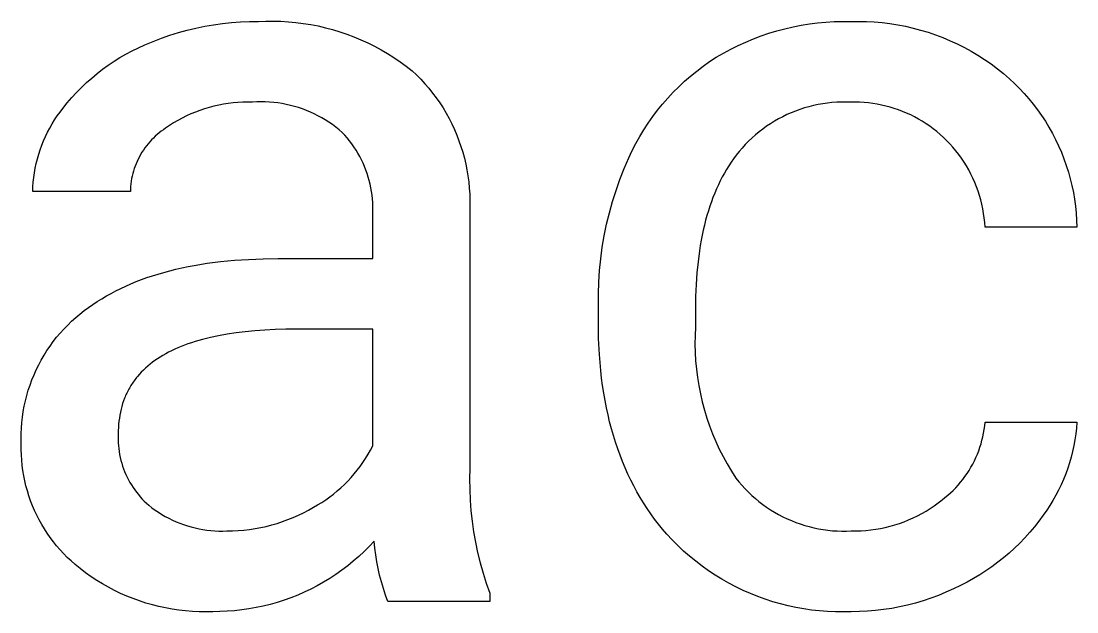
# Model space of a CAD drawing. Header units: millimetres. Extents: x -1893 to 2799, y -925 to 2353.
# Drawn here: x 2652.16 to 2698.46, y -509.7 to -483.79 of the extents above; entities that cross this region are included whole.
import ezdxf

# ---------------------------------------------------------------- set-up
doc = ezdxf.new("R2010")
doc.units = ezdxf.units.MM
doc.header["$MEASUREMENT"] = 0
doc.layers.add('Domyślny', color=7, linetype='Continuous', true_color=0x000000)

msp = doc.modelspace()

# ---------------------------------------------------------------- linework, layer by layer
at = {"layer": 'Domyślny'}
for p, q in [((2660.597, -483.942), (2660.987, -483.889)), ((2660.987, -483.889), (2661.379, -483.848)), ((2661.379, -483.848), (2661.773, -483.82)), ((2661.773, -483.82), (2662.167, -483.805)), ((2662.167, -483.805), (2662.561, -483.803)), ((2662.561, -483.803), (2662.89, -483.789)), ((2662.89, -483.789), (2663.219, -483.786)), ((2663.219, -483.786), (2663.548, -483.794)), ((2663.548, -483.794), (2663.877, -483.813)), ((2663.877, -483.813), (2664.205, -483.844)), ((2664.205, -483.844), (2664.531, -483.885)), ((2664.531, -483.885), (2664.856, -483.937)), ((2686.371, -483.967), (2686.73, -483.909)), ((2686.73, -483.909), (2687.092, -483.864)), ((2687.092, -483.864), (2687.454, -483.83)), ((2687.454, -483.83), (2687.818, -483.809)), ((2687.818, -483.809), (2688.182, -483.8)), ((2688.182, -483.8), (2688.546, -483.803)), ((2688.546, -483.803), (2688.89, -483.797)), ((2688.89, -483.797), (2689.235, -483.803)), ((2689.235, -483.803), (2689.579, -483.821)), ((2689.579, -483.821), (2689.922, -483.851)), ((2689.922, -483.851), (2690.264, -483.893)), ((2690.264, -483.893), (2690.604, -483.947)), ((2658.682, -484.403), (2659.059, -484.285)), ((2659.059, -484.285), (2659.439, -484.181)), ((2659.439, -484.181), (2659.822, -484.089)), ((2659.822, -484.089), (2660.208, -484.009)), ((2660.208, -484.009), (2660.597, -483.942)), ((2664.856, -483.937), (2665.18, -484)), ((2665.18, -484), (2665.5, -484.074)), ((2665.5, -484.074), (2665.819, -484.158)), ((2665.819, -484.158), (2666.134, -484.253)), ((2666.134, -484.253), (2666.446, -484.359)), ((2666.446, -484.359), (2666.754, -484.475)), ((2684.613, -484.434), (2684.958, -484.318)), ((2684.958, -484.318), (2685.307, -484.212)), ((2685.307, -484.212), (2685.659, -484.119)), ((2685.659, -484.119), (2686.014, -484.037)), ((2686.014, -484.037), (2686.371, -483.967)), ((2690.604, -483.947), (2690.943, -484.012)), ((2690.943, -484.012), (2691.278, -484.089)), ((2691.278, -484.089), (2691.611, -484.177)), ((2691.611, -484.177), (2691.941, -484.277)), ((2691.941, -484.277), (2692.267, -484.389)), ((2692.267, -484.389), (2692.589, -484.511)), ((2657.3, -484.953), (2657.579, -484.828)), ((2657.579, -484.828), (2657.942, -484.674)), ((2657.942, -484.674), (2658.31, -484.532)), ((2658.31, -484.532), (2658.682, -484.403)), ((2666.754, -484.475), (2667.058, -484.601)), ((2667.058, -484.601), (2667.358, -484.738)), ((2667.358, -484.738), (2667.652, -484.884)), ((2683.279, -485.016), (2683.605, -484.854)), ((2683.605, -484.854), (2683.937, -484.703)), ((2683.937, -484.703), (2684.273, -484.563)), ((2684.273, -484.563), (2684.613, -484.434)), ((2692.589, -484.511), (2692.907, -484.644)), ((2692.907, -484.644), (2693.22, -484.789)), ((2693.22, -484.789), (2693.528, -484.944)), ((2656.489, -485.386), (2656.754, -485.233)), ((2656.754, -485.233), (2657.025, -485.088)), ((2657.025, -485.088), (2657.3, -484.953)), ((2667.652, -484.884), (2667.942, -485.04)), ((2667.942, -485.04), (2668.227, -485.206)), ((2668.227, -485.206), (2668.506, -485.381)), ((2682.644, -485.372), (2682.959, -485.189)), ((2682.959, -485.189), (2683.279, -485.016)), ((2693.528, -484.944), (2693.83, -485.109)), ((2693.83, -485.109), (2694.126, -485.285)), ((2694.126, -485.285), (2694.416, -485.471)), ((2655.727, -485.899), (2655.975, -485.719)), ((2655.975, -485.719), (2656.23, -485.548)), ((2656.23, -485.548), (2656.489, -485.386)), ((2668.506, -485.381), (2668.778, -485.566)), ((2668.778, -485.566), (2669.045, -485.759)), ((2669.045, -485.759), (2669.304, -485.962)), ((2681.791, -485.976), (2682.069, -485.765)), ((2682.069, -485.765), (2682.353, -485.564)), ((2682.353, -485.564), (2682.644, -485.372)), ((2694.416, -485.471), (2694.7, -485.667)), ((2694.7, -485.667), (2694.976, -485.872)), ((2655.25, -486.282), (2655.485, -486.086)), ((2655.485, -486.086), (2655.727, -485.899)), ((2669.304, -485.962), (2669.498, -486.145)), ((2669.498, -486.145), (2669.685, -486.335)), ((2681.259, -486.425), (2681.522, -486.196)), ((2681.522, -486.196), (2681.791, -485.976)), ((2694.976, -485.872), (2695.245, -486.087)), ((2695.245, -486.087), (2695.507, -486.311)), ((2654.585, -486.916), (2654.8, -486.697)), ((2654.8, -486.697), (2655.021, -486.486)), ((2655.021, -486.486), (2655.25, -486.282)), ((2669.685, -486.335), (2669.865, -486.531)), ((2669.865, -486.531), (2670.039, -486.733)), ((2680.759, -486.91), (2681.005, -486.663)), ((2681.005, -486.663), (2681.259, -486.425)), ((2695.507, -486.311), (2695.731, -486.52)), ((2695.731, -486.52), (2695.948, -486.737)), ((2654.18, -487.375), (2654.379, -487.142)), ((2654.379, -487.142), (2654.585, -486.916)), ((2670.039, -486.733), (2670.206, -486.941)), ((2670.206, -486.941), (2670.365, -487.154)), ((2670.365, -487.154), (2670.517, -487.373)), ((2680.293, -487.428), (2680.521, -487.165)), ((2680.521, -487.165), (2680.759, -486.91)), ((2695.948, -486.737), (2696.157, -486.961)), ((2696.157, -486.961), (2696.359, -487.192)), ((2653.861, -487.779), (2653.989, -487.614)), ((2653.989, -487.614), (2654.18, -487.375)), ((2660.202, -487.633), (2660, -487.702)), ((2660.407, -487.572), (2660.202, -487.633)), ((2660.613, -487.518), (2660.407, -487.572)), ((2660.822, -487.47), (2660.613, -487.518)), ((2661.032, -487.43), (2660.822, -487.47)), ((2661.243, -487.398), (2661.032, -487.43)), ((2661.455, -487.372), (2661.243, -487.398)), ((2661.668, -487.354), (2661.455, -487.372)), ((2661.881, -487.343), (2661.668, -487.354)), ((2662.095, -487.339), (2661.881, -487.343)), ((2662.308, -487.343), (2662.095, -487.339)), ((2662.494, -487.333), (2662.308, -487.343)), ((2662.679, -487.329), (2662.494, -487.333)), ((2662.864, -487.331), (2662.679, -487.329)), ((2663.05, -487.34), (2662.864, -487.331)), ((2663.234, -487.356), (2663.05, -487.34)), ((2663.418, -487.377), (2663.234, -487.356)), ((2663.602, -487.405), (2663.418, -487.377)), ((2663.784, -487.44), (2663.602, -487.405)), ((2663.965, -487.481), (2663.784, -487.44)), ((2664.144, -487.528), (2663.965, -487.481)), ((2664.322, -487.581), (2664.144, -487.528)), ((2664.497, -487.64), (2664.322, -487.581)), ((2670.517, -487.373), (2670.662, -487.597)), ((2670.662, -487.597), (2670.799, -487.825)), ((2680.073, -487.698), (2680.293, -487.428)), ((2686.514, -487.595), (2686.318, -487.659)), ((2686.712, -487.539), (2686.514, -487.595)), ((2686.911, -487.489), (2686.712, -487.539)), ((2687.112, -487.446), (2686.911, -487.489)), ((2687.315, -487.41), (2687.112, -487.446)), ((2687.519, -487.381), (2687.315, -487.41)), ((2687.723, -487.359), (2687.519, -487.381)), ((2687.929, -487.345), (2687.723, -487.359)), ((2688.134, -487.337), (2687.929, -487.345)), ((2688.34, -487.336), (2688.134, -487.337)), ((2688.546, -487.343), (2688.34, -487.336)), ((2688.74, -487.341), (2688.546, -487.343)), ((2688.933, -487.346), (2688.74, -487.341)), ((2689.127, -487.357), (2688.933, -487.346)), ((2689.32, -487.374), (2689.127, -487.357)), ((2689.512, -487.399), (2689.32, -487.374)), ((2689.703, -487.429), (2689.512, -487.399)), ((2689.894, -487.467), (2689.703, -487.429)), ((2690.082, -487.51), (2689.894, -487.467)), ((2690.27, -487.56), (2690.082, -487.51)), ((2690.455, -487.617), (2690.27, -487.56)), ((2690.638, -487.679), (2690.455, -487.617)), ((2696.359, -487.192), (2696.552, -487.43)), ((2696.552, -487.43), (2696.737, -487.674)), ((2653.624, -488.12), (2653.739, -487.947)), ((2653.739, -487.947), (2653.861, -487.779)), ((2659.217, -488.043), (2659.029, -488.145)), ((2659.408, -487.948), (2659.217, -488.043)), ((2659.602, -487.859), (2659.408, -487.948)), ((2659.8, -487.777), (2659.602, -487.859)), ((2660, -487.702), (2659.8, -487.777)), ((2664.671, -487.705), (2664.497, -487.64)), ((2664.842, -487.777), (2664.671, -487.705)), ((2665.01, -487.854), (2664.842, -487.777)), ((2665.176, -487.937), (2665.01, -487.854)), ((2665.339, -488.025), (2665.176, -487.937)), ((2665.499, -488.12), (2665.339, -488.025)), ((2670.799, -487.825), (2670.928, -488.059)), ((2670.928, -488.059), (2671.049, -488.296)), ((2679.663, -488.261), (2679.863, -487.976)), ((2679.863, -487.976), (2680.073, -487.698)), ((2685.378, -488.075), (2685.2, -488.177)), ((2685.56, -487.979), (2685.378, -488.075)), ((2685.745, -487.889), (2685.56, -487.979)), ((2685.934, -487.805), (2685.745, -487.889)), ((2686.124, -487.729), (2685.934, -487.805)), ((2686.318, -487.659), (2686.124, -487.729)), ((2690.82, -487.748), (2690.638, -487.679)), ((2690.998, -487.823), (2690.82, -487.748)), ((2691.174, -487.904), (2690.998, -487.823)), ((2691.348, -487.991), (2691.174, -487.904)), ((2691.518, -488.083), (2691.348, -487.991)), ((2691.685, -488.182), (2691.518, -488.083)), ((2696.737, -487.674), (2696.914, -487.924)), ((2696.914, -487.924), (2697.082, -488.181)), ((2653.313, -488.661), (2653.411, -488.477)), ((2653.411, -488.477), (2653.514, -488.297)), ((2653.514, -488.297), (2653.624, -488.12)), ((2658.394, -488.553), (2658.301, -488.619)), ((2658.488, -488.489), (2658.394, -488.553)), ((2658.665, -488.368), (2658.488, -488.489)), ((2658.845, -488.254), (2658.665, -488.368)), ((2659.029, -488.145), (2658.845, -488.254)), ((2665.655, -488.219), (2665.499, -488.12)), ((2665.808, -488.324), (2665.655, -488.219)), ((2665.957, -488.435), (2665.808, -488.324)), ((2666.102, -488.55), (2665.957, -488.435)), ((2666.243, -488.671), (2666.102, -488.55)), ((2671.049, -488.296), (2671.161, -488.538)), ((2671.161, -488.538), (2671.266, -488.783)), ((2679.291, -488.85), (2679.472, -488.553)), ((2679.472, -488.553), (2679.663, -488.261)), ((2684.687, -488.52), (2684.524, -488.646)), ((2684.854, -488.4), (2684.687, -488.52)), ((2685.025, -488.285), (2684.854, -488.4)), ((2685.2, -488.177), (2685.025, -488.285)), ((2691.848, -488.286), (2691.685, -488.182)), ((2692.008, -488.395), (2691.848, -488.286)), ((2692.164, -488.51), (2692.008, -488.395)), ((2692.316, -488.63), (2692.164, -488.51)), ((2697.082, -488.181), (2697.241, -488.443)), ((2697.241, -488.443), (2697.392, -488.71)), ((2653.138, -489.039), (2653.223, -488.849)), ((2653.223, -488.849), (2653.313, -488.661)), ((2657.875, -488.997), (2657.798, -489.081)), ((2657.955, -488.916), (2657.875, -488.997)), ((2658.038, -488.837), (2657.955, -488.916)), ((2658.123, -488.762), (2658.038, -488.837)), ((2658.211, -488.689), (2658.123, -488.762)), ((2658.301, -488.619), (2658.211, -488.689)), ((2666.354, -488.79), (2666.243, -488.671)), ((2666.461, -488.913), (2666.354, -488.79)), ((2666.563, -489.04), (2666.461, -488.913)), ((2671.266, -488.783), (2671.362, -489.031)), ((2679.121, -489.154), (2679.291, -488.85)), ((2684.212, -488.914), (2684.063, -489.056)), ((2684.366, -488.777), (2684.212, -488.914)), ((2684.524, -488.646), (2684.366, -488.777)), ((2692.464, -488.755), (2692.316, -488.63)), ((2692.608, -488.885), (2692.464, -488.755)), ((2692.753, -489.026), (2692.608, -488.885)), ((2692.894, -489.171), (2692.753, -489.026)), ((2697.392, -488.71), (2697.532, -488.982)), ((2697.532, -488.982), (2697.664, -489.259)), ((2652.926, -489.625), (2652.99, -489.427)), ((2652.99, -489.427), (2653.061, -489.232)), ((2653.061, -489.232), (2653.138, -489.039)), ((2657.519, -489.441), (2657.457, -489.536)), ((2657.585, -489.347), (2657.519, -489.441)), ((2657.653, -489.256), (2657.585, -489.347)), ((2657.724, -489.167), (2657.653, -489.256)), ((2657.798, -489.081), (2657.724, -489.167)), ((2666.662, -489.171), (2666.563, -489.04)), ((2666.756, -489.304), (2666.662, -489.171)), ((2666.845, -489.441), (2666.756, -489.304)), ((2666.929, -489.58), (2666.845, -489.441)), ((2671.362, -489.031), (2671.449, -489.283)), ((2671.449, -489.283), (2671.528, -489.538)), ((2678.812, -489.779), (2678.961, -489.464)), ((2678.961, -489.464), (2679.121, -489.154)), ((2683.78, -489.355), (2683.647, -489.512)), ((2683.919, -489.203), (2683.78, -489.355)), ((2684.063, -489.056), (2683.919, -489.203)), ((2693.029, -489.322), (2692.894, -489.171)), ((2693.158, -489.477), (2693.029, -489.322)), ((2693.283, -489.637), (2693.158, -489.477)), ((2697.664, -489.259), (2697.786, -489.54)), ((2652.818, -490.027), (2652.869, -489.825)), ((2652.869, -489.825), (2652.926, -489.625)), ((2657.243, -489.938), (2657.198, -490.043)), ((2657.291, -489.835), (2657.243, -489.938)), ((2657.343, -489.734), (2657.291, -489.835)), ((2657.399, -489.634), (2657.343, -489.734)), ((2657.457, -489.536), (2657.399, -489.634)), ((2667.009, -489.723), (2666.929, -489.58)), ((2667.084, -489.868), (2667.009, -489.723)), ((2667.154, -490.015), (2667.084, -489.868)), ((2671.528, -489.538), (2671.598, -489.795)), ((2671.598, -489.795), (2671.66, -490.054)), ((2678.608, -490.25), (2678.812, -489.779)), ((2683.409, -489.821), (2683.303, -489.973)), ((2683.519, -489.673), (2683.409, -489.821)), ((2683.647, -489.512), (2683.519, -489.673)), ((2693.401, -489.801), (2693.283, -489.637)), ((2693.514, -489.968), (2693.401, -489.801)), ((2697.786, -489.54), (2697.898, -489.825)), ((2697.898, -489.825), (2698.001, -490.114)), ((2652.739, -490.435), (2652.775, -490.23)), ((2652.775, -490.23), (2652.818, -490.027)), ((2657.084, -490.365), (2657.054, -490.475)), ((2657.119, -490.257), (2657.084, -490.365)), ((2657.156, -490.149), (2657.119, -490.257)), ((2657.198, -490.043), (2657.156, -490.149)), ((2667.219, -490.165), (2667.154, -490.015)), ((2667.279, -490.317), (2667.219, -490.165)), ((2667.333, -490.47), (2667.279, -490.317)), ((2671.66, -490.054), (2671.712, -490.315)), ((2671.712, -490.315), (2671.755, -490.578)), ((2678.421, -490.728), (2678.608, -490.25)), ((2683.101, -490.288), (2683.005, -490.452)), ((2683.2, -490.128), (2683.101, -490.288)), ((2683.303, -489.973), (2683.2, -490.128)), ((2693.621, -490.14), (2693.514, -489.968)), ((2693.722, -490.316), (2693.621, -490.14)), ((2693.817, -490.494), (2693.722, -490.316)), ((2698.001, -490.114), (2698.093, -490.406)), ((2698.093, -490.406), (2698.176, -490.702)), ((2652.674, -491.056), (2652.688, -490.848)), ((2652.688, -490.848), (2652.71, -490.641)), ((2652.71, -490.641), (2652.739, -490.435)), ((2656.985, -490.81), (2656.97, -490.923)), ((2657.004, -490.697), (2656.985, -490.81)), ((2657.027, -490.586), (2657.004, -490.697)), ((2657.054, -490.475), (2657.027, -490.586)), ((2667.382, -490.626), (2667.333, -490.47)), ((2667.426, -490.783), (2667.382, -490.626)), ((2667.465, -490.942), (2667.426, -490.783)), ((2671.755, -490.578), (2671.79, -490.842)), ((2671.79, -490.842), (2671.815, -491.108)), ((2678.25, -491.212), (2678.421, -490.728)), ((2682.824, -490.792), (2682.738, -490.968)), ((2682.913, -490.62), (2682.824, -490.792)), ((2683.005, -490.452), (2682.913, -490.62)), ((2693.905, -490.676), (2693.817, -490.494)), ((2693.987, -490.861), (2693.905, -490.676)), ((2694.063, -491.049), (2693.987, -490.861)), ((2698.176, -490.702), (2698.248, -491)), ((2652.666, -491.264), (2652.674, -491.056)), ((2656.946, -491.264), (2652.666, -491.264)), ((2656.95, -491.15), (2656.946, -491.264)), ((2656.958, -491.036), (2656.95, -491.15)), ((2656.97, -490.923), (2656.958, -491.036)), ((2667.498, -491.102), (2667.465, -490.942)), ((2667.526, -491.262), (2667.498, -491.102)), ((2667.549, -491.424), (2667.526, -491.262)), ((2671.815, -491.108), (2671.831, -491.374)), ((2678.095, -491.702), (2678.25, -491.212)), ((2682.578, -491.333), (2682.503, -491.521)), ((2682.657, -491.149), (2682.578, -491.333)), ((2682.738, -490.968), (2682.657, -491.149)), ((2694.131, -491.239), (2694.063, -491.049)), ((2694.194, -491.431), (2694.131, -491.239)), ((2698.248, -491), (2698.31, -491.3)), ((2698.31, -491.3), (2698.362, -491.602)), ((2667.565, -491.586), (2667.549, -491.424)), ((2667.577, -491.749), (2667.565, -491.586)), ((2667.582, -491.912), (2667.577, -491.749)), ((2671.831, -491.374), (2671.839, -491.64)), ((2671.839, -491.64), (2671.837, -491.907)), ((2677.957, -492.196), (2678.095, -491.702)), ((2682.432, -491.713), (2682.364, -491.91)), ((2682.503, -491.521), (2682.432, -491.713)), ((2694.249, -491.626), (2694.194, -491.431)), ((2694.298, -491.822), (2694.249, -491.626)), ((2698.362, -491.602), (2698.403, -491.906)), ((2667.577, -492.238), (2667.583, -492.075)), ((2667.577, -494.202), (2667.577, -492.238)), ((2667.583, -492.075), (2667.582, -491.912)), ((2671.837, -491.907), (2671.837, -503.406)), ((2677.837, -492.695), (2677.957, -492.196)), ((2682.299, -492.11), (2682.238, -492.315)), ((2682.364, -491.91), (2682.299, -492.11)), ((2694.34, -492.02), (2694.298, -491.822)), ((2694.374, -492.219), (2694.34, -492.02)), ((2694.402, -492.42), (2694.374, -492.219)), ((2698.403, -491.906), (2698.434, -492.211)), ((2698.434, -492.211), (2698.455, -492.516)), ((2677.733, -493.198), (2677.837, -492.695)), ((2682.181, -492.524), (2682.127, -492.736)), ((2682.238, -492.315), (2682.181, -492.524)), ((2694.423, -492.621), (2694.402, -492.42)), ((2694.437, -492.823), (2694.423, -492.621)), ((2698.455, -492.516), (2698.465, -492.823)), ((2682.029, -493.174), (2681.986, -493.399)), ((2682.076, -492.953), (2682.029, -493.174)), ((2682.127, -492.736), (2682.076, -492.953)), ((2698.465, -492.823), (2694.437, -492.823)), ((2677.647, -493.704), (2677.733, -493.198)), ((2681.946, -493.628), (2681.909, -493.861)), ((2681.986, -493.399), (2681.946, -493.628)), ((2677.577, -494.213), (2677.647, -493.704)), ((2681.909, -493.861), (2681.846, -494.339)), ((2659.204, -494.612), (2659.476, -494.556)), ((2659.476, -494.556), (2659.752, -494.503)), ((2659.752, -494.503), (2660.319, -494.411)), ((2660.319, -494.411), (2660.905, -494.336)), ((2660.905, -494.336), (2661.509, -494.278)), ((2661.509, -494.278), (2662.133, -494.236)), ((2662.133, -494.236), (2662.775, -494.211)), ((2662.775, -494.211), (2663.436, -494.202)), ((2663.436, -494.202), (2667.577, -494.202)), ((2677.526, -494.724), (2677.577, -494.213)), ((2681.846, -494.339), (2681.798, -494.834)), ((2657.434, -495.125), (2657.673, -495.039)), ((2657.673, -495.039), (2657.916, -494.957)), ((2657.916, -494.957), (2658.164, -494.88)), ((2658.164, -494.88), (2658.417, -494.807)), ((2658.417, -494.807), (2658.675, -494.738)), ((2658.675, -494.738), (2658.937, -494.673)), ((2658.937, -494.673), (2659.204, -494.612)), ((2677.492, -495.236), (2677.526, -494.724)), ((2681.798, -494.834), (2681.763, -495.345)), ((2656.31, -495.616), (2656.526, -495.509)), ((2656.526, -495.509), (2656.746, -495.407)), ((2656.746, -495.407), (2656.97, -495.309)), ((2656.97, -495.309), (2657.2, -495.215)), ((2657.2, -495.215), (2657.434, -495.125)), ((2677.475, -495.749), (2677.492, -495.236)), ((2681.763, -495.345), (2681.742, -495.872)), ((2655.496, -496.085), (2655.693, -495.961)), ((2655.693, -495.961), (2655.894, -495.842)), ((2655.894, -495.842), (2656.1, -495.727)), ((2656.1, -495.727), (2656.31, -495.616)), ((2677.476, -496.263), (2677.475, -495.749)), ((2681.742, -495.872), (2681.735, -496.415)), ((2654.923, -496.486), (2655.117, -496.344)), ((2655.117, -496.344), (2655.304, -496.212)), ((2655.304, -496.212), (2655.496, -496.085)), ((2677.476, -496.978), (2677.476, -496.263)), ((2681.735, -496.415), (2681.735, -497.217)), ((2654.371, -496.952), (2654.549, -496.791)), ((2654.549, -496.791), (2654.733, -496.635)), ((2654.733, -496.635), (2654.923, -496.486)), ((2653.869, -497.473), (2654.03, -497.293)), ((2654.03, -497.293), (2654.198, -497.12)), ((2654.198, -497.12), (2654.371, -496.952)), ((2662.843, -497.34), (2662.407, -497.372)), ((2663.294, -497.318), (2662.843, -497.34)), ((2663.76, -497.304), (2663.294, -497.318)), ((2664.241, -497.3), (2663.76, -497.304)), ((2667.577, -497.3), (2664.241, -497.3)), ((2667.577, -502.417), (2667.577, -497.3)), ((2677.487, -497.707), (2677.476, -496.978)), ((2681.735, -497.217), (2681.718, -497.583)), ((2653.566, -497.847), (2653.714, -497.657)), ((2653.714, -497.657), (2653.869, -497.473)), ((2659.949, -497.794), (2659.787, -497.842)), ((2660.115, -497.748), (2659.949, -497.794)), ((2660.285, -497.704), (2660.115, -497.748)), ((2660.459, -497.663), (2660.285, -497.704)), ((2660.818, -497.587), (2660.459, -497.663)), ((2661.193, -497.519), (2660.818, -497.587)), ((2661.582, -497.461), (2661.193, -497.519)), ((2661.987, -497.412), (2661.582, -497.461)), ((2662.407, -497.372), (2661.987, -497.412)), ((2677.523, -498.416), (2677.487, -497.707)), ((2681.718, -497.583), (2681.714, -497.95)), ((2653.161, -498.446), (2653.289, -498.241)), ((2653.289, -498.241), (2653.424, -498.042)), ((2653.424, -498.042), (2653.566, -497.847)), ((2658.757, -498.242), (2658.625, -498.308)), ((2658.893, -498.178), (2658.757, -498.242)), ((2659.032, -498.116), (2658.893, -498.178)), ((2659.175, -498.057), (2659.032, -498.116)), ((2659.323, -498), (2659.175, -498.057)), ((2659.473, -497.945), (2659.323, -498)), ((2659.628, -497.892), (2659.473, -497.945)), ((2659.787, -497.842), (2659.628, -497.892)), ((2681.714, -497.95), (2681.722, -498.317)), ((2652.927, -498.866), (2653.04, -498.654)), ((2653.04, -498.654), (2653.161, -498.446)), ((2657.915, -498.752), (2657.81, -498.833)), ((2658.024, -498.672), (2657.915, -498.752)), ((2658.136, -498.595), (2658.024, -498.672)), ((2658.253, -498.52), (2658.136, -498.595)), ((2658.373, -498.447), (2658.253, -498.52)), ((2658.497, -498.376), (2658.373, -498.447)), ((2658.625, -498.308), (2658.497, -498.376)), ((2677.549, -498.763), (2677.523, -498.416)), ((2681.722, -498.317), (2681.742, -498.683)), ((2681.742, -498.683), (2681.775, -499.048)), ((2652.722, -499.302), (2652.82, -499.083)), ((2652.82, -499.083), (2652.927, -498.866)), ((2657.428, -499.183), (2657.342, -499.276)), ((2657.518, -499.092), (2657.428, -499.183)), ((2657.611, -499.004), (2657.518, -499.092)), ((2657.709, -498.917), (2657.611, -499.004)), ((2657.81, -498.833), (2657.709, -498.917)), ((2677.581, -499.105), (2677.549, -498.763)), ((2677.619, -499.442), (2677.581, -499.105)), ((2681.775, -499.048), (2681.821, -499.412)), ((2652.547, -499.752), (2652.63, -499.526)), ((2652.63, -499.526), (2652.722, -499.302)), ((2657.036, -499.67), (2657.002, -499.722)), ((2657.071, -499.619), (2657.036, -499.67)), ((2657.107, -499.568), (2657.071, -499.619)), ((2657.144, -499.518), (2657.107, -499.568)), ((2657.181, -499.468), (2657.144, -499.518)), ((2657.22, -499.419), (2657.181, -499.468)), ((2657.26, -499.371), (2657.22, -499.419)), ((2657.342, -499.276), (2657.26, -499.371)), ((2677.663, -499.775), (2677.619, -499.442)), ((2681.821, -499.412), (2681.879, -499.774)), ((2652.404, -500.212), (2652.471, -499.98)), ((2652.471, -499.98), (2652.547, -499.752)), ((2656.792, -500.1), (2656.765, -500.156)), ((2656.819, -500.044), (2656.792, -500.1)), ((2656.847, -499.989), (2656.819, -500.044)), ((2656.876, -499.935), (2656.847, -499.989)), ((2656.906, -499.881), (2656.876, -499.935)), ((2656.937, -499.827), (2656.906, -499.881)), ((2656.969, -499.774), (2656.937, -499.827)), ((2657.002, -499.722), (2656.969, -499.774)), ((2677.713, -500.102), (2677.663, -499.775)), ((2677.769, -500.425), (2677.713, -500.102)), ((2681.879, -499.774), (2681.95, -500.134)), ((2681.95, -500.134), (2682.032, -500.492)), ((2652.293, -500.68), (2652.344, -500.445)), ((2652.344, -500.445), (2652.404, -500.212)), ((2656.608, -500.566), (2656.572, -500.688)), ((2656.648, -500.446), (2656.608, -500.566)), ((2656.692, -500.329), (2656.648, -500.446)), ((2656.716, -500.271), (2656.692, -500.329)), ((2656.74, -500.213), (2656.716, -500.271)), ((2656.765, -500.156), (2656.74, -500.213)), ((2677.831, -500.743), (2677.769, -500.425)), ((2682.032, -500.492), (2682.127, -500.846)), ((2652.214, -501.156), (2652.249, -500.917)), ((2652.249, -500.917), (2652.293, -500.68)), ((2656.486, -501.068), (2656.465, -501.199)), ((2656.511, -500.939), (2656.486, -501.068)), ((2656.54, -500.812), (2656.511, -500.939)), ((2656.572, -500.688), (2656.54, -500.812)), ((2677.898, -501.055), (2677.831, -500.743)), ((2677.971, -501.363), (2677.898, -501.055)), ((2682.127, -500.846), (2682.234, -501.197)), ((2652.168, -501.635), (2652.187, -501.395)), ((2652.187, -501.395), (2652.214, -501.156)), ((2656.434, -501.468), (2656.425, -501.605)), ((2656.448, -501.332), (2656.434, -501.468)), ((2656.465, -501.199), (2656.448, -501.332)), ((2678.051, -501.667), (2677.971, -501.363)), ((2682.234, -501.197), (2682.353, -501.544)), ((2694.421, -501.543), (2694.437, -501.383)), ((2694.437, -501.383), (2698.465, -501.383)), ((2698.465, -501.383), (2698.444, -501.64)), ((2652.155, -502.117), (2652.157, -501.876)), ((2652.157, -501.876), (2652.168, -501.635)), ((2656.417, -501.888), (2656.413, -502.018)), ((2656.419, -501.746), (2656.417, -501.888)), ((2656.425, -501.605), (2656.419, -501.746)), ((2678.136, -501.965), (2678.051, -501.667)), ((2678.227, -502.258), (2678.136, -501.965)), ((2682.353, -501.544), (2682.484, -501.886)), ((2682.484, -501.886), (2682.626, -502.224)), ((2694.339, -502.017), (2694.372, -501.859)), ((2694.372, -501.859), (2694.399, -501.701)), ((2694.399, -501.701), (2694.421, -501.543)), ((2698.415, -501.897), (2698.378, -502.152)), ((2698.444, -501.64), (2698.415, -501.897)), ((2652.161, -502.358), (2652.155, -502.117)), ((2652.16, -502.587), (2652.161, -502.358)), ((2656.413, -502.018), (2656.413, -502.149)), ((2656.413, -502.149), (2656.417, -502.279)), ((2656.417, -502.279), (2656.426, -502.41)), ((2656.426, -502.41), (2656.439, -502.54)), ((2667.48, -502.604), (2667.577, -502.417)), ((2678.324, -502.547), (2678.227, -502.258)), ((2682.626, -502.224), (2682.78, -502.557)), ((2694.211, -502.48), (2694.259, -502.327)), ((2694.259, -502.327), (2694.302, -502.172)), ((2694.302, -502.172), (2694.339, -502.017)), ((2698.332, -502.407), (2698.277, -502.659)), ((2698.378, -502.152), (2698.332, -502.407)), ((2652.166, -502.816), (2652.16, -502.587)), ((2652.181, -503.045), (2652.166, -502.816)), ((2656.439, -502.54), (2656.456, -502.669)), ((2656.456, -502.669), (2656.478, -502.798)), ((2656.478, -502.798), (2656.504, -502.926)), ((2667.266, -502.968), (2667.376, -502.788)), ((2667.376, -502.788), (2667.48, -502.604)), ((2678.426, -502.83), (2678.324, -502.547)), ((2678.535, -503.109), (2678.426, -502.83)), ((2682.78, -502.557), (2682.945, -502.885)), ((2682.945, -502.885), (2683.122, -503.207)), ((2694.036, -502.928), (2694.1, -502.781)), ((2694.1, -502.781), (2694.158, -502.631)), ((2694.158, -502.631), (2694.211, -502.48)), ((2698.214, -502.909), (2698.143, -503.157)), ((2698.277, -502.659), (2698.214, -502.909)), ((2652.203, -503.273), (2652.181, -503.045)), ((2652.233, -503.5), (2652.203, -503.273)), ((2656.504, -502.926), (2656.534, -503.053)), ((2656.534, -503.053), (2656.569, -503.179)), ((2656.569, -503.179), (2656.607, -503.303)), ((2656.607, -503.303), (2656.65, -503.427)), ((2666.9, -503.486), (2667.027, -503.318)), ((2667.027, -503.318), (2667.149, -503.145)), ((2667.149, -503.145), (2667.266, -502.968)), ((2678.649, -503.383), (2678.535, -503.109)), ((2678.769, -503.652), (2678.649, -503.383)), ((2683.122, -503.207), (2683.309, -503.522)), ((2693.735, -503.494), (2693.818, -503.357)), ((2693.818, -503.357), (2693.895, -503.216)), ((2693.895, -503.216), (2693.968, -503.073)), ((2693.968, -503.073), (2694.036, -502.928)), ((2698.143, -503.157), (2698.063, -503.403)), ((2652.27, -503.726), (2652.233, -503.5)), ((2652.316, -503.951), (2652.27, -503.726)), ((2656.65, -503.427), (2656.697, -503.549)), ((2656.697, -503.549), (2656.749, -503.669)), ((2656.749, -503.669), (2656.804, -503.787)), ((2656.804, -503.787), (2656.863, -503.904)), ((2666.484, -503.964), (2666.628, -503.809)), ((2666.628, -503.809), (2666.766, -503.65)), ((2666.766, -503.65), (2666.9, -503.486)), ((2671.837, -503.406), (2671.826, -503.87)), ((2678.896, -503.916), (2678.769, -503.652)), ((2683.309, -503.522), (2683.507, -503.831)), ((2683.507, -503.831), (2683.636, -503.992)), ((2693.461, -503.889), (2693.557, -503.761)), ((2693.557, -503.761), (2693.648, -503.629)), ((2693.648, -503.629), (2693.735, -503.494)), ((2697.975, -503.646), (2697.88, -503.886)), ((2698.063, -503.403), (2697.975, -503.646)), ((2652.369, -504.173), (2652.316, -503.951)), ((2652.429, -504.394), (2652.369, -504.173)), ((2656.863, -503.904), (2656.926, -504.018)), ((2656.926, -504.018), (2656.993, -504.13)), ((2656.993, -504.13), (2657.063, -504.24)), ((2657.063, -504.24), (2657.138, -504.348)), ((2666.021, -504.397), (2666.18, -504.258)), ((2666.18, -504.258), (2666.334, -504.113)), ((2666.334, -504.113), (2666.484, -503.964)), ((2671.826, -503.87), (2671.831, -504.335)), ((2679.028, -504.175), (2678.896, -503.916)), ((2679.166, -504.429), (2679.028, -504.175)), ((2683.636, -503.992), (2683.771, -504.149)), ((2683.771, -504.149), (2683.911, -504.301)), ((2683.911, -504.301), (2684.056, -504.449)), ((2693.036, -504.369), (2693.149, -504.255)), ((2693.149, -504.255), (2693.257, -504.137)), ((2693.257, -504.137), (2693.361, -504.015)), ((2693.361, -504.015), (2693.461, -503.889)), ((2697.776, -504.122), (2697.664, -504.355)), ((2697.88, -503.886), (2697.776, -504.122)), ((2652.497, -504.613), (2652.429, -504.394)), ((2652.573, -504.829), (2652.497, -504.613)), ((2657.138, -504.348), (2657.215, -504.452)), ((2657.215, -504.452), (2657.297, -504.555)), ((2657.297, -504.555), (2657.381, -504.654)), ((2657.381, -504.654), (2657.469, -504.751)), ((2657.469, -504.751), (2657.56, -504.844)), ((2665.517, -504.782), (2665.69, -504.659)), ((2665.69, -504.659), (2665.858, -504.531)), ((2665.858, -504.531), (2666.021, -504.397)), ((2671.831, -504.335), (2671.851, -504.8)), ((2679.309, -504.678), (2679.166, -504.429)), ((2679.459, -504.923), (2679.309, -504.678)), ((2684.056, -504.449), (2684.207, -504.591)), ((2684.207, -504.591), (2684.362, -504.728)), ((2684.362, -504.728), (2684.521, -504.859)), ((2692.551, -504.788), (2692.678, -504.69)), ((2692.678, -504.69), (2692.801, -504.587)), ((2692.801, -504.587), (2692.92, -504.48)), ((2692.92, -504.48), (2693.036, -504.369)), ((2697.544, -504.584), (2697.417, -504.809)), ((2697.664, -504.355), (2697.544, -504.584)), ((2652.656, -505.043), (2652.573, -504.829)), ((2652.746, -505.254), (2652.656, -505.043)), ((2657.56, -504.844), (2657.655, -504.935)), ((2657.655, -504.935), (2657.752, -505.022)), ((2657.752, -505.022), (2657.891, -505.13)), ((2657.891, -505.13), (2658.033, -505.233)), ((2658.033, -505.233), (2658.179, -505.331)), ((2664.541, -505.352), (2664.761, -505.236)), ((2664.761, -505.236), (2664.978, -505.113)), ((2664.978, -505.113), (2665.161, -505.009)), ((2665.161, -505.009), (2665.341, -504.898)), ((2665.341, -504.898), (2665.517, -504.782)), ((2671.851, -504.8), (2671.886, -505.263)), ((2679.614, -505.162), (2679.459, -504.923)), ((2679.776, -505.397), (2679.614, -505.162)), ((2684.521, -504.859), (2684.686, -504.985)), ((2684.686, -504.985), (2684.854, -505.105)), ((2684.854, -505.105), (2685.026, -505.219)), ((2685.026, -505.219), (2685.203, -505.327)), ((2691.847, -505.278), (2692.029, -505.165)), ((2692.029, -505.165), (2692.207, -505.045)), ((2692.207, -505.045), (2692.381, -504.92)), ((2692.381, -504.92), (2692.551, -504.788)), ((2697.283, -505.029), (2697.141, -505.245)), ((2697.417, -504.809), (2697.283, -505.029)), ((2652.843, -505.461), (2652.746, -505.254)), ((2652.948, -505.665), (2652.843, -505.461)), ((2653.059, -505.865), (2652.948, -505.665)), ((2658.179, -505.331), (2658.328, -505.424)), ((2658.328, -505.424), (2658.48, -505.511)), ((2658.48, -505.511), (2658.635, -505.594)), ((2658.635, -505.594), (2658.793, -505.671)), ((2658.793, -505.671), (2658.953, -505.743)), ((2663.624, -505.739), (2663.858, -505.654)), ((2663.858, -505.654), (2664.089, -505.561)), ((2664.089, -505.561), (2664.317, -505.46)), ((2664.317, -505.46), (2664.541, -505.352)), ((2671.886, -505.263), (2671.937, -505.725)), ((2679.943, -505.627), (2679.776, -505.397)), ((2680.116, -505.852), (2679.943, -505.627)), ((2685.203, -505.327), (2685.383, -505.429)), ((2685.383, -505.429), (2685.566, -505.525)), ((2685.566, -505.525), (2685.753, -505.615)), ((2685.753, -505.615), (2685.942, -505.698)), ((2685.942, -505.698), (2686.134, -505.774)), ((2690.882, -505.745), (2691.081, -505.666)), ((2691.081, -505.666), (2691.277, -505.579)), ((2691.277, -505.579), (2691.471, -505.485)), ((2691.471, -505.485), (2691.66, -505.385)), ((2691.66, -505.385), (2691.847, -505.278)), ((2696.992, -505.456), (2696.802, -505.714)), ((2697.141, -505.245), (2696.992, -505.456)), ((2653.177, -506.062), (2653.059, -505.865)), ((2653.302, -506.254), (2653.177, -506.062)), ((2658.953, -505.743), (2659.116, -505.809)), ((2659.116, -505.809), (2659.281, -505.87)), ((2659.281, -505.87), (2659.448, -505.925)), ((2659.448, -505.925), (2659.616, -505.974)), ((2659.616, -505.974), (2659.787, -506.017)), ((2659.787, -506.017), (2659.958, -506.055)), ((2659.958, -506.055), (2660.131, -506.086)), ((2660.131, -506.086), (2660.305, -506.112)), ((2660.305, -506.112), (2660.479, -506.132)), ((2660.479, -506.132), (2660.655, -506.146)), ((2660.655, -506.146), (2660.83, -506.153)), ((2660.83, -506.153), (2661.006, -506.155)), ((2661.006, -506.155), (2661.181, -506.151)), ((2661.181, -506.151), (2661.43, -506.146)), ((2661.43, -506.146), (2661.679, -506.134)), ((2661.679, -506.134), (2661.927, -506.113)), ((2661.927, -506.113), (2662.174, -506.084)), ((2662.174, -506.084), (2662.42, -506.047)), ((2662.42, -506.047), (2662.665, -506.002)), ((2662.665, -506.002), (2662.908, -505.948)), ((2662.908, -505.948), (2663.149, -505.886)), ((2663.149, -505.886), (2663.388, -505.817)), ((2663.388, -505.817), (2663.624, -505.739)), ((2671.937, -505.725), (2672.003, -506.185)), ((2680.295, -506.072), (2680.116, -505.852)), ((2680.48, -506.287), (2680.295, -506.072)), ((2686.134, -505.774), (2686.329, -505.844)), ((2686.329, -505.844), (2686.526, -505.906)), ((2686.526, -505.906), (2686.725, -505.962)), ((2686.725, -505.962), (2686.926, -506.012)), ((2686.926, -506.012), (2687.129, -506.054)), ((2687.129, -506.054), (2687.333, -506.089)), ((2687.333, -506.089), (2687.538, -506.117)), ((2687.538, -506.117), (2687.743, -506.138)), ((2687.743, -506.138), (2687.95, -506.152)), ((2687.95, -506.152), (2688.156, -506.159)), ((2688.156, -506.159), (2688.363, -506.158)), ((2688.363, -506.158), (2688.57, -506.151)), ((2688.57, -506.151), (2688.785, -506.151)), ((2688.785, -506.151), (2688.999, -506.143)), ((2688.999, -506.143), (2689.213, -506.128)), ((2689.213, -506.128), (2689.427, -506.106)), ((2689.427, -506.106), (2689.639, -506.076)), ((2689.639, -506.076), (2689.851, -506.039)), ((2689.851, -506.039), (2690.061, -505.995)), ((2690.061, -505.995), (2690.269, -505.943)), ((2690.269, -505.943), (2690.476, -505.884)), ((2690.476, -505.884), (2690.68, -505.818)), ((2690.68, -505.818), (2690.882, -505.745)), ((2696.603, -505.965), (2696.397, -506.21)), ((2696.802, -505.714), (2696.603, -505.965)), ((2653.433, -506.442), (2653.302, -506.254)), ((2653.57, -506.625), (2653.433, -506.442)), ((2653.714, -506.804), (2653.57, -506.625)), ((2667.647, -506.6), (2667.428, -506.832)), ((2667.674, -506.902), (2667.647, -506.6)), ((2672.003, -506.185), (2672.084, -506.643)), ((2680.717, -506.543), (2680.48, -506.287)), ((2680.963, -506.791), (2680.717, -506.543)), ((2696.182, -506.448), (2695.96, -506.679)), ((2696.397, -506.21), (2696.182, -506.448)), ((2653.864, -506.977), (2653.714, -506.804)), ((2654.019, -507.145), (2653.864, -506.977)), ((2667.202, -507.056), (2666.968, -507.272)), ((2667.428, -506.832), (2667.202, -507.056)), ((2667.711, -507.202), (2667.674, -506.902)), ((2672.084, -506.643), (2672.18, -507.098)), ((2681.216, -507.03), (2680.963, -506.791)), ((2681.478, -507.26), (2681.216, -507.03)), ((2695.73, -506.903), (2695.492, -507.118)), ((2695.96, -506.679), (2695.73, -506.903)), ((2654.181, -507.308), (2654.019, -507.145)), ((2654.347, -507.465), (2654.181, -507.308)), ((2654.519, -507.616), (2654.347, -507.465)), ((2666.727, -507.481), (2666.479, -507.681)), ((2666.968, -507.272), (2666.727, -507.481)), ((2667.758, -507.501), (2667.711, -507.202)), ((2667.815, -507.798), (2667.758, -507.501)), ((2672.18, -507.098), (2672.29, -507.549)), ((2672.29, -507.549), (2672.416, -507.997)), ((2681.748, -507.482), (2681.478, -507.26)), ((2682.025, -507.694), (2681.748, -507.482)), ((2694.997, -507.525), (2694.74, -507.717)), ((2695.248, -507.326), (2694.997, -507.525)), ((2695.492, -507.118), (2695.248, -507.326)), ((2654.749, -507.804), (2654.519, -507.616)), ((2654.986, -507.984), (2654.749, -507.804)), ((2655.228, -508.156), (2654.986, -507.984)), ((2666.225, -507.873), (2665.964, -508.056)), ((2666.479, -507.681), (2666.225, -507.873)), ((2667.882, -508.094), (2667.815, -507.798)), ((2672.416, -507.997), (2672.557, -508.44)), ((2682.309, -507.897), (2682.025, -507.694)), ((2682.6, -508.089), (2682.309, -507.897)), ((2694.477, -507.899), (2694.207, -508.073)), ((2694.74, -507.717), (2694.477, -507.899)), ((2655.476, -508.32), (2655.228, -508.156)), ((2655.729, -508.475), (2655.476, -508.32)), ((2655.987, -508.622), (2655.729, -508.475)), ((2665.426, -508.396), (2665.148, -508.552)), ((2665.698, -508.231), (2665.426, -508.396)), ((2665.964, -508.056), (2665.698, -508.231)), ((2667.958, -508.387), (2667.882, -508.094)), ((2668.044, -508.677), (2667.958, -508.387)), ((2672.557, -508.44), (2672.711, -508.878)), ((2682.897, -508.272), (2682.6, -508.089)), ((2683.2, -508.445), (2682.897, -508.272)), ((2683.509, -508.607), (2683.2, -508.445)), ((2693.652, -508.393), (2693.367, -508.54)), ((2693.932, -508.238), (2693.652, -508.393)), ((2694.207, -508.073), (2693.932, -508.238)), ((2656.25, -508.76), (2655.987, -508.622)), ((2656.518, -508.889), (2656.25, -508.76)), ((2656.79, -509.009), (2656.518, -508.889)), ((2664.578, -508.836), (2664.286, -508.963)), ((2664.865, -508.699), (2664.578, -508.836)), ((2665.148, -508.552), (2664.865, -508.699)), ((2668.14, -508.964), (2668.044, -508.677)), ((2672.711, -508.878), (2672.711, -509.248)), ((2683.823, -508.758), (2683.509, -508.607)), ((2684.142, -508.899), (2683.823, -508.758)), ((2684.466, -509.029), (2684.142, -508.899)), ((2692.723, -508.842), (2692.394, -508.977)), ((2693.048, -508.696), (2692.723, -508.842)), ((2693.367, -508.54), (2693.048, -508.696)), ((2657.065, -509.119), (2656.79, -509.009)), ((2657.345, -509.22), (2657.065, -509.119)), ((2657.627, -509.312), (2657.345, -509.22)), ((2657.912, -509.394), (2657.627, -509.312)), ((2658.201, -509.467), (2657.912, -509.394)), ((2663.08, -509.372), (2662.771, -509.449)), ((2663.386, -509.285), (2663.08, -509.372)), ((2663.69, -509.188), (2663.386, -509.285)), ((2663.989, -509.08), (2663.69, -509.188)), ((2664.286, -508.963), (2663.989, -509.08)), ((2668.245, -509.248), (2668.14, -508.964)), ((2672.711, -509.248), (2668.245, -509.248)), ((2684.794, -509.147), (2684.466, -509.029)), ((2685.126, -509.255), (2684.794, -509.147)), ((2685.461, -509.351), (2685.126, -509.255)), ((2685.8, -509.436), (2685.461, -509.351)), ((2691.037, -509.402), (2690.69, -509.479)), ((2691.382, -509.313), (2691.037, -509.402)), ((2691.723, -509.213), (2691.382, -509.313)), ((2692.061, -509.101), (2691.723, -509.213)), ((2692.394, -508.977), (2692.061, -509.101)), ((2658.491, -509.529), (2658.201, -509.467)), ((2658.783, -509.582), (2658.491, -509.529)), ((2659.077, -509.625), (2658.783, -509.582)), ((2659.372, -509.658), (2659.077, -509.625)), ((2659.668, -509.682), (2659.372, -509.658)), ((2659.965, -509.695), (2659.668, -509.682)), ((2660.262, -509.698), (2659.965, -509.695)), ((2660.559, -509.691), (2660.262, -509.698)), ((2660.878, -509.688), (2660.559, -509.691)), ((2661.196, -509.675), (2660.878, -509.688)), ((2661.514, -509.651), (2661.196, -509.675)), ((2661.83, -509.616), (2661.514, -509.651)), ((2662.146, -509.571), (2661.83, -509.616)), ((2662.459, -509.515), (2662.146, -509.571)), ((2662.771, -509.449), (2662.459, -509.515)), ((2686.141, -509.509), (2685.8, -509.436)), ((2686.484, -509.57), (2686.141, -509.509)), ((2686.829, -509.62), (2686.484, -509.57)), ((2687.176, -509.658), (2686.829, -509.62)), ((2687.524, -509.684), (2687.176, -509.658)), ((2687.873, -509.698), (2687.524, -509.684)), ((2688.221, -509.7), (2687.873, -509.698)), ((2688.57, -509.691), (2688.221, -509.7)), ((2688.926, -509.686), (2688.57, -509.691)), ((2689.281, -509.669), (2688.926, -509.686)), ((2689.636, -509.639), (2689.281, -509.669)), ((2689.989, -509.598), (2689.636, -509.639)), ((2690.341, -509.545), (2689.989, -509.598)), ((2690.69, -509.479), (2690.341, -509.545))]:
    msp.add_line(p, q, dxfattribs=at)

doc.saveas('drawing.dxf')
